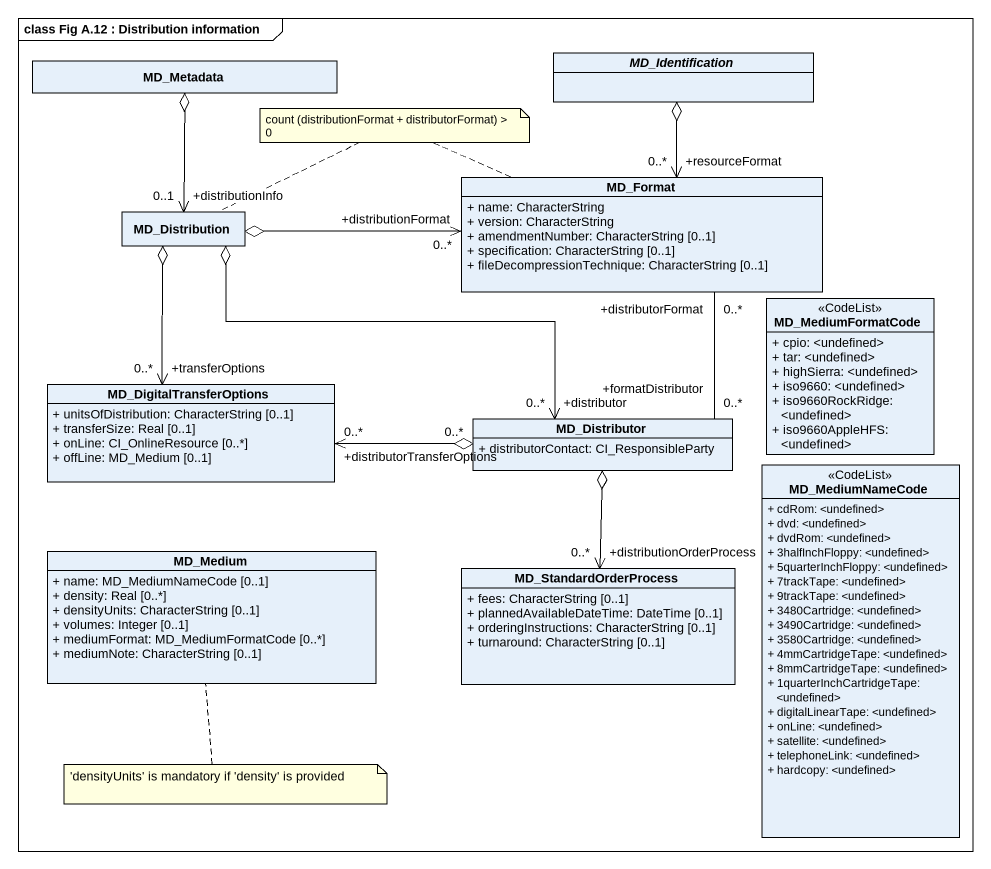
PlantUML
@startuml
mainframe class Fig A.12 : Distribution information
hide circle
hide empty members
skinparam classAttributeIconSize 0
class MD_Metadata
abstract class MD_Identification
class MD_Distribution
class MD_Format {
  + name: CharacterString
  + version: CharacterString
  + amendmentNumber: CharacterString [0..1]
  + specification: CharacterString [0..1]
  + fileDecompressionTechnique: CharacterString [0..1]
}
class MD_MediumFormatCode <<CodeList>> {
  + cpio: <undefined>
  + tar: <undefined>
  + highSierra: <undefined>
  + iso9660: <undefined>
  + iso9660RockRidge: <undefined>
  + iso9660AppleHFS: <undefined>
}
class MD_DigitalTransferOptions {
  + unitsOfDistribution: CharacterString [0..1]
  + transferSize: Real [0..1]
  + onLine: CI_OnlineResource [0..*]
  + offLine: MD_Medium [0..1]
}
class MD_Distributor {
  + distributorContact: CI_ResponsibleParty
}
class MD_MediumNameCode <<CodeList>> {
  + cdRom: <undefined>
  + dvd: <undefined>
  + dvdRom: <undefined>
  + 3halfInchFloppy: <undefined>
  + 5quarterInchFloppy: <undefined>
  + 7trackTape: <undefined>
  + 9trackTape: <undefined>
  + 3480Cartridge: <undefined>
  + 3490Cartridge: <undefined>
  + 3580Cartridge: <undefined>
  + 4mmCartridgeTape: <undefined>
  + 8mmCartridgeTape: <undefined>
  + 1quarterInchCartridgeTape: <undefined>
  + digitalLinearTape: <undefined>
  + onLine: <undefined>
  + satellite: <undefined>
  + telephoneLink: <undefined>
  + hardcopy: <undefined>
}
class MD_Medium {
  + name: MD_MediumNameCode [0..1]
  + density: Real [0..*]
  + densityUnits: CharacterString [0..1]
  + volumes: Integer [0..1]
  + mediumFormat: MD_MediumFormatCode [0..*]
  + mediumNote: CharacterString [0..1]
}
class MD_StandardOrderProcess {
  + fees: CharacterString [0..1]
  + plannedAvailableDateTime: DateTime [0..1]
  + orderingInstructions: CharacterString [0..1]
  + turnaround: CharacterString [0..1]
}
MD_Metadata o--> "+distributionInfo\n0..1" MD_Distribution
MD_Distribution o-right-> "+distributor\n0..*" MD_Distributor
MD_Format "+resourceFormat\n0..*" <-up-o MD_Identification
MD_Format "+distributionFormat\n0..*" <-left-o MD_Distribution
MD_DigitalTransferOptions "+transferOptions\n0..*" <-up-o MD_Distribution
MD_Distributor "+formatDistributor\n0..*" -up- "+distributorFormat\n0..*" MD_Format
MD_Distributor "0..*" o-left-> "+distributorTransferOptions\n0..*" MD_DigitalTransferOptions
MD_Distributor o--> "+distributionOrderProcess\n0..*" MD_StandardOrderProcess
note as N1
  count (distributionFormat + distributorFormat) > 0
end note
N1 .. MD_Format
N1 .. MD_Distribution
note bottom of MD_Medium : 'densityUnits' is mandatory if 'density' is provided
@enduml
